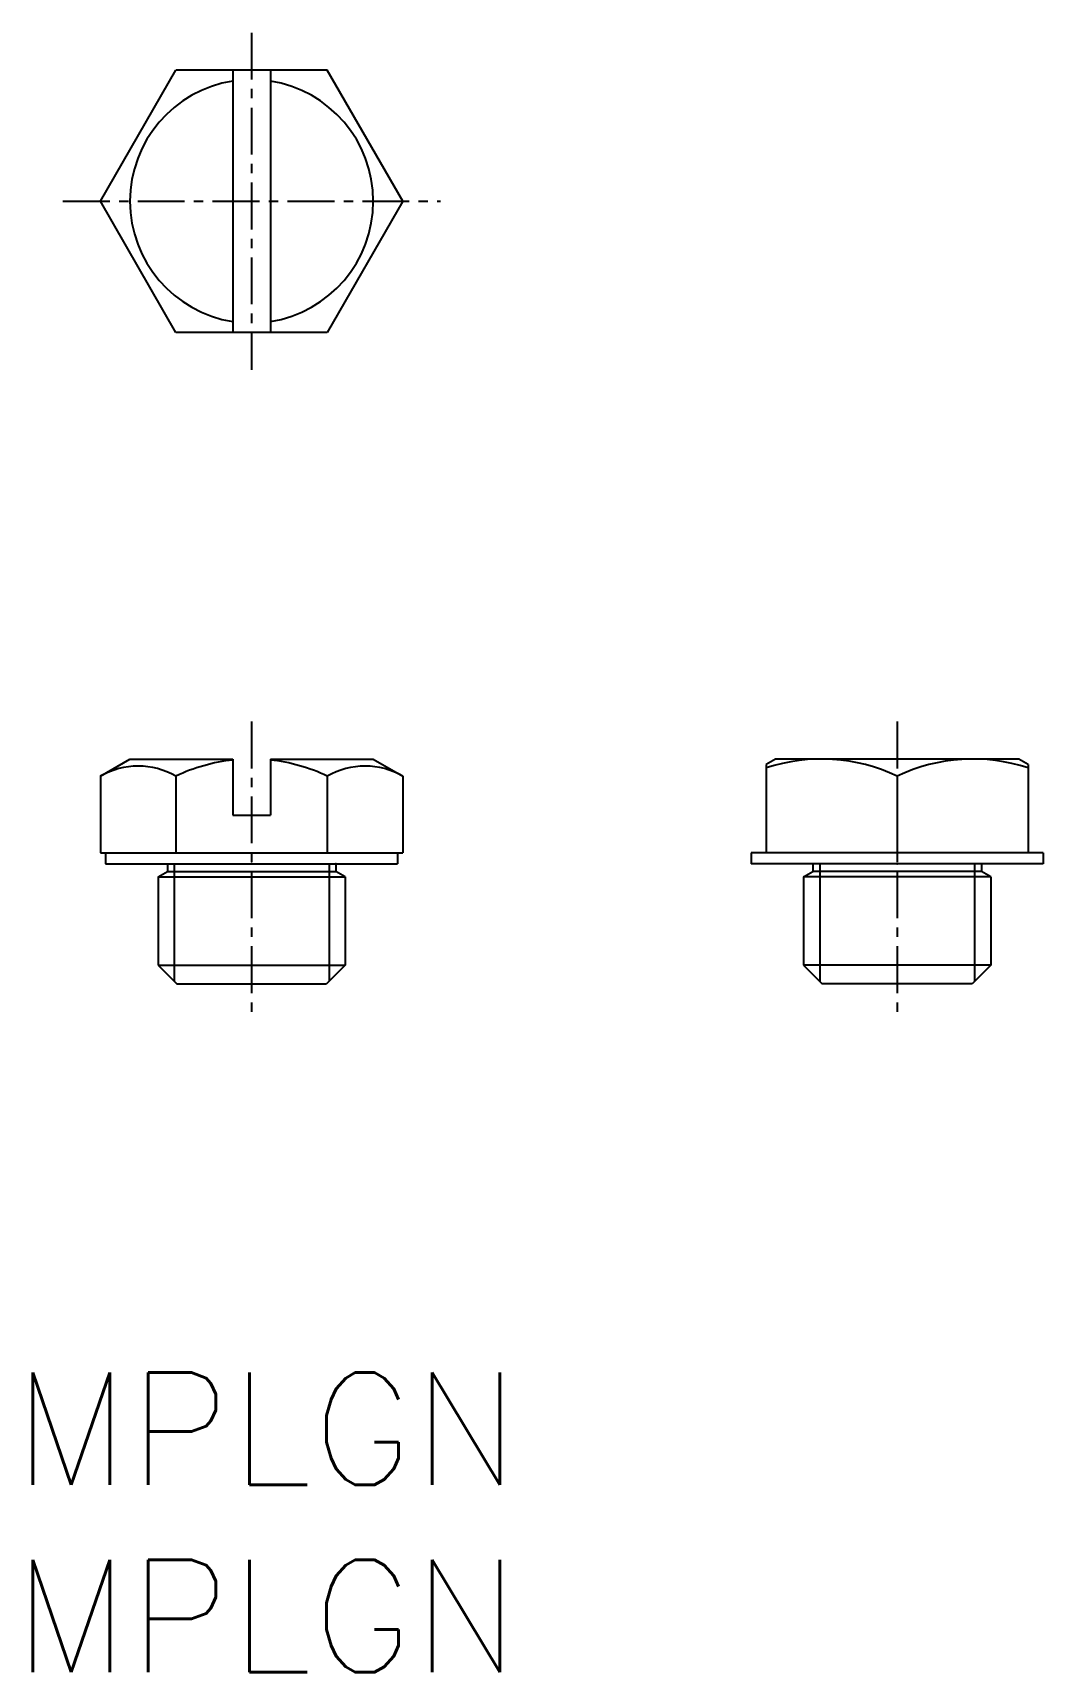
# Model space of a CAD drawing. Extents: x 129 to 156, y 69.6 to 113.4.
import ezdxf
from ezdxf.enums import TextEntityAlignment as Align

# ---------------------------------------------------------------- set-up
doc = ezdxf.new("R2010")
doc.units = 0
doc.linetypes.add('CENTER', pattern=[2, 1.25, -0.25, 0.25, -0.25])
doc.layers.get('0').update_dxf_attribs({"linetype": 'CONTINUOUS'})
doc.layers.add('CENTER', color=1, linetype='CENTER')
doc.styles.get("Standard").update_dxf_attribs({"font": 'txt.shx', "bigfont": 'extfont.shx'})

msp = doc.modelspace()

# ---------------------------------------------------------------- linework, layer by layer
at = {"color": 7, "linetype": 'CONTINUOUS'}
for p, q in [((130.822, 108.886), (132.842, 112.386)), ((136.884, 112.386), (132.842, 112.386)), ((134.363, 112.386), (134.363, 105.386)), ((135.363, 112.386), (135.363, 105.386)), ((138.904, 108.886), (136.884, 112.386)), ((132.842, 105.386), (130.822, 108.886)), ((138.904, 108.886), (136.884, 105.386)), ((136.884, 105.386), (132.842, 105.386)), ((130.822, 93.534), (131.613, 93.991)), ((131.613, 93.991), (134.363, 93.991)), ((134.363, 93.991), (134.363, 92.491)), ((135.363, 93.991), (138.113, 93.991)), ((135.363, 93.991), (135.363, 92.491)), ((138.113, 93.991), (138.904, 93.534)), ((148.855, 93.991), (148.605, 93.847)), ((148.605, 93.847), (148.605, 91.491)), ((155.355, 93.991), (148.855, 93.991)), ((155.605, 93.847), (155.355, 93.991)), ((155.605, 93.847), (155.605, 91.491)), ((130.822, 93.534), (130.822, 91.491)), ((132.842, 93.534), (132.842, 91.491)), ((136.884, 93.534), (136.884, 91.491)), ((138.904, 93.534), (138.904, 91.491)), ((152.105, 93.534), (152.105, 91.491)), ((134.363, 92.491), (135.363, 92.491)), ((130.822, 91.491), (138.904, 91.491)), ((130.963, 91.491), (130.963, 91.191)), ((130.963, 91.191), (138.763, 91.191)), ((132.613, 91.191), (132.613, 90.991)), ((137.113, 91.191), (137.113, 90.991)), ((138.763, 91.491), (138.763, 91.191)), ((148.205, 91.491), (148.205, 91.191)), ((156.005, 91.491), (148.205, 91.491)), ((156.005, 91.191), (148.205, 91.191)), ((149.855, 91.191), (149.855, 90.991)), ((154.355, 91.191), (154.355, 90.991)), ((156.005, 91.491), (156.005, 91.191)), ((132.363, 90.847), (132.613, 90.991)), ((132.363, 90.847), (137.363, 90.847)), ((132.363, 90.847), (132.363, 88.491)), ((132.613, 90.991), (137.113, 90.991)), ((137.363, 90.847), (137.113, 90.991)), ((137.363, 90.847), (137.363, 88.491)), ((149.605, 90.847), (149.855, 90.991)), ((154.605, 90.847), (149.605, 90.847)), ((149.605, 90.847), (149.605, 88.491)), ((154.355, 90.991), (149.855, 90.991)), ((154.605, 90.847), (154.355, 90.991)), ((154.605, 90.847), (154.605, 88.491)), ((132.363, 88.491), (132.863, 87.991)), ((132.363, 88.491), (137.363, 88.491)), ((137.363, 88.491), (136.863, 87.991)), ((149.605, 88.491), (150.105, 87.991)), ((154.605, 88.491), (149.605, 88.491)), ((154.605, 88.491), (154.105, 87.991)), ((132.863, 87.991), (136.863, 87.991)), ((154.105, 87.991), (150.105, 87.991))]:
    msp.add_line(p, q, dxfattribs=at)
at = {"color": 3, "linetype": 'CONTINUOUS'}
for p, q in [((132.796, 91.191), (132.796, 88.058)), ((136.93, 91.191), (136.93, 88.058)), ((150.038, 91.191), (150.038, 88.058)), ((154.172, 91.191), (154.172, 88.058))]:
    msp.add_line(p, q, dxfattribs=at)
at = {"color": 7, "linetype": 'CONTINUOUS'}
for centre, radius, start, end in [((134.863, 108.886), 3.25, 98.8499, 261.1501), ((134.863, 108.886), 3.25, 278.8499, 81.1501), ((131.832, 91.775), 2.029, 60.1303, 119.8697), ((134.863, 89.295), 4.697, 96.1113, 115.4839), ((134.863, 89.295), 4.697, 64.5161, 83.8887), ((137.894, 91.775), 2.029, 60.1303, 119.8697), ((150.085, 89.295), 4.697, 64.5161, 108.359), ((154.126, 89.295), 4.697, 71.641, 115.4839)]:
    msp.add_arc(centre, radius, start, end, dxfattribs=at)
for p in [(134.863, 108.886), (138.113, 108.886), (134.863, 91.191), (137.113, 91.191), (152.105, 91.191), (154.355, 91.191)]:
    msp.add_point(p, dxfattribs=at)
at = {"layer": 'CENTER', "color": 1, "linetype": 'CENTER'}
for p, q in [((134.863, 113.386), (134.863, 104.386)), ((129.822, 108.886), (139.904, 108.886)), ((134.863, 94.991), (134.863, 86.991)), ((152.105, 94.991), (152.105, 86.991))]:
    msp.add_line(p, q, dxfattribs=at)

# ---------------------------------------------------------------- texts
at = {"color": 7, "linetype": 'CONTINUOUS'}
for p in [(128.503, 76.105), (128.503, 71.105)]:
    msp.add_text('MPLGN', height=3, dxfattribs=at).set_placement(p, align=Align.MIDDLE_LEFT)

doc.saveas('drawing.dxf')
